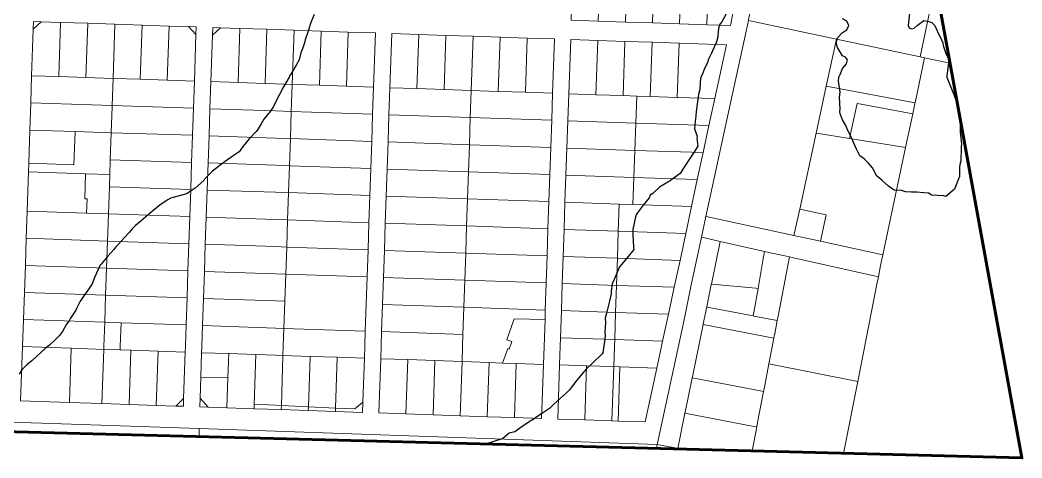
# Model space of a CAD drawing. Header units: inches. Extents: x -47590 to -46630, y -3759365 to -3758308.
# Drawn here: x -47211 to -46630, y -3759365 to -3759111 of the extents above; entities that cross this region are included whole.
import ezdxf

# ---------------------------------------------------------------- set-up
doc = ezdxf.new("R2010")
doc.units = ezdxf.units.IN
doc.header["$MEASUREMENT"] = 0
for name, color, linetype, lineweight, true_color in [('Area_Of_Interest', 7, 'Continuous', 60, 0xffffff), ('Contours_5m', 7, 'Continuous', 30, 0xcccccc), ('Land_Parcels_Zoning', 7, 'Continuous', 0, 0xffffff)]:
    doc.layers.add(name, color=color, linetype=linetype, lineweight=lineweight, true_color=true_color)

msp = doc.modelspace()

# ---------------------------------------------------------------- linework, layer by layer
at = {"layer": 'Area_Of_Interest'}
msp.add_lwpolyline([(-46681.51, -3759081.97), (-46629.91, -3759365.08), (-47550.67, -3759341.26), (-47585.06, -3759271.15), (-47590.35, -3759224.85), (-47586.39, -3759156.05), (-47540.08, -3758625.56), (-47501.72, -3758466.81), (-47471.29, -3758308.06), (-47381.33, -3758329.23), (-46885.24, -3758764.47), (-46789.99, -3758874.27)], close=True, dxfattribs=at)
at = {"layer": 'Contours_5m'}
for points, elevation in [([(-46694.98, -3759104.98), (-46695.69, -3759112.31), (-46695.89, -3759114), (-46695.32, -3759115.32), (-46694, -3759115.92), (-46692.51, -3759115.49), (-46690.76, -3759114), (-46686.85, -3759111.15), (-46684, -3759111.68), (-46682.22, -3759112.22), (-46680.39, -3759114), (-46678.5, -3759118.5), (-46677.38, -3759120.63), (-46675.72, -3759124), (-46675.57, -3759125.57), (-46674, -3759130.21), (-46672.78, -3759132.78), (-46672.48, -3759134), (-46672.48, -3759135.52), (-46673.46, -3759143.46), (-46673.46, -3759144), (-46673.08, -3759144.92), (-46670.7, -3759150.7), (-46669.36, -3759154), (-46668, -3759158), (-46667.33, -3759159.74)], 10), ([(-47040.45, -3759107.55), (-47042.33, -3759112.33), (-47042.98, -3759114), (-47043.22, -3759114.78), (-47044, -3759117.35), (-47045.58, -3759122.42), (-47046.07, -3759124), (-47046.97, -3759126.97), (-47048.09, -3759129.9), (-47049.08, -3759134), (-47050.93, -3759137.08), (-47054, -3759142.2), (-47054.75, -3759143.25), (-47054.98, -3759144), (-47056.28, -3759146.29), (-47058.29, -3759149.71), (-47060.58, -3759154), (-47061.76, -3759156.24), (-47064, -3759160.95), (-47065.23, -3759162.77), (-47066.05, -3759164), (-47069.55, -3759168.45), (-47071.08, -3759171.08), (-47072.91, -3759174), (-47073.36, -3759174.64), (-47074, -3759175.53), (-47078.21, -3759179.79), (-47081.54, -3759184), (-47082.6, -3759185.4), (-47084, -3759187.3), (-47087.96, -3759190.04), (-47093.43, -3759194), (-47093.76, -3759194.24), (-47094, -3759194.41), (-47095.83, -3759195.83), (-47099.46, -3759198.54), (-47104, -3759203.19), (-47104.33, -3759203.67), (-47104.52, -3759204), (-47109.46, -3759208.54), (-47114, -3759211.51), (-47115.9, -3759212.11), (-47123.01, -3759214), (-47123.71, -3759214.29), (-47124, -3759214.4), (-47125.23, -3759215.24), (-47129.79, -3759218.21), (-47134, -3759221.54), (-47135.3, -3759222.7), (-47136.76, -3759224), (-47140.69, -3759227.32), (-47144, -3759230.11), (-47145.96, -3759232.04), (-47147.52, -3759234), (-47150.71, -3759237.29), (-47154, -3759240.87), (-47155.47, -3759242.53), (-47156.56, -3759244), (-47160.1, -3759247.9), (-47164, -3759252.54), (-47164.67, -3759253.33), (-47164.98, -3759254), (-47165.73, -3759255.73), (-47167.79, -3759260.21), (-47169.27, -3759264), (-47171.17, -3759266.83), (-47174, -3759270.87), (-47175.28, -3759272.72), (-47176.17, -3759274), (-47178.23, -3759278.23), (-47178.68, -3759279.32), (-47181.76, -3759284), (-47182.58, -3759285.42), (-47184, -3759287.37), (-47186.31, -3759291.69), (-47188.19, -3759294), (-47191.09, -3759296.92), (-47194, -3759299.59), (-47196.43, -3759301.57), (-47199.09, -3759304), (-47201.63, -3759306.37), (-47204, -3759308.57), (-47207.04, -3759310.96), (-47209.91, -3759314), (-47211.53, -3759316.47)], 15), ([(-46801.23, -3759106.77), (-46804, -3759111.85), (-46804.94, -3759113.06), (-46805.52, -3759114), (-46805.95, -3759115.95), (-46806.44, -3759121.56), (-46807.21, -3759124), (-46809.32, -3759128.68), (-46810, -3759130), (-46811.97, -3759134), (-46812.37, -3759135.63), (-46814, -3759139.04), (-46815.36, -3759142.64), (-46816.16, -3759144), (-46816.63, -3759146.63), (-46816.82, -3759151.18), (-46817.54, -3759154), (-46818.1, -3759158.1), (-46818.24, -3759159.76), (-46818.89, -3759164), (-46819.35, -3759168.65), (-46819.43, -3759169.42), (-46819.87, -3759174), (-46818.24, -3759178.24), (-46818.53, -3759179.47), (-46817.85, -3759184), (-46820.29, -3759187.71), (-46824, -3759193.47), (-46824.21, -3759193.79), (-46824.35, -3759194), (-46825.21, -3759195.21), (-46828.12, -3759199.87), (-46833.81, -3759204), (-46833.94, -3759204.06), (-46834, -3759204.1), (-46834.31, -3759204.31), (-46840.05, -3759207.95), (-46844, -3759211.58), (-46845.52, -3759212.48), (-46846.22, -3759214), (-46849.7, -3759218.3), (-46853, -3759222.99), (-46853.72, -3759224), (-46854, -3759225.04), (-46855.63, -3759232.37), (-46855.65, -3759234), (-46855.53, -3759235.53), (-46855.2, -3759242.79), (-46855.12, -3759244), (-46859.01, -3759248.99), (-46859.14, -3759249.14), (-46863.22, -3759254), (-46863.5, -3759254.5), (-46864, -3759255.44), (-46866.52, -3759261.48), (-46867.57, -3759264), (-46868.2, -3759268.19), (-46868.25, -3759269.75), (-46869.09, -3759274), (-46870.05, -3759277.95), (-46870.93, -3759280.93), (-46871.74, -3759284), (-46871.48, -3759286.52), (-46871.9, -3759291.9), (-46871.57, -3759294), (-46871.85, -3759296.15), (-46872.77, -3759302.77), (-46872.93, -3759304), (-46873.44, -3759304.56), (-46874, -3759305.15), (-46878.49, -3759309.51), (-46883.1, -3759314), (-46883.51, -3759314.48), (-46884, -3759315), (-46888.03, -3759319.98), (-46891.09, -3759324), (-46892.39, -3759325.61), (-46894, -3759327.25), (-46897.58, -3759330.42), (-46901.66, -3759334), (-46902.78, -3759335.22), (-46904, -3759336.41), (-46908.55, -3759339.44), (-46911.23, -3759341.23), (-46914, -3759343.07), (-46914.64, -3759343.36), (-46915.67, -3759344), (-46920.55, -3759347.45), (-46924, -3759349.83), (-46927.28, -3759350.72), (-46931.18, -3759354), (-46933.38, -3759354.62), (-46934, -3759354.8), (-46935.12, -3759355.12), (-46941.01, -3759356.99), (-46941.14, -3759357.03)], 10), ([(-46665.81, -3759168.08), (-46665.69, -3759172.31), (-46665.82, -3759174), (-46665.85, -3759175.85), (-46665.06, -3759182.94), (-46665.08, -3759184), (-46665.25, -3759185.25), (-46665.41, -3759192.59), (-46665.67, -3759194), (-46666.16, -3759196.16), (-46666.23, -3759201.77), (-46667.12, -3759204), (-46669.02, -3759208.99), (-46674, -3759213.22), (-46675.16, -3759212.84), (-46682.45, -3759212.45), (-46684, -3759211.28), (-46686.83, -3759211.17), (-46690.82, -3759210.83), (-46694, -3759210.71), (-46697.41, -3759210.59), (-46699.71, -3759209.71), (-46704, -3759209.63), (-46707.3, -3759207.3), (-46710.96, -3759204), (-46712.55, -3759202.55), (-46714, -3759201.42), (-46716.68, -3759196.69), (-46718.86, -3759194), (-46721.41, -3759191.41), (-46724, -3759189.61), (-46725.84, -3759185.84), (-46726.69, -3759184), (-46728.73, -3759179.27), (-46728.89, -3759178.89), (-46731.22, -3759174), (-46732.08, -3759172.08), (-46734, -3759168.7), (-46735.28, -3759165.28), (-46735.52, -3759164), (-46735.34, -3759162.66), (-46735.72, -3759155.72), (-46735.56, -3759154), (-46735.31, -3759152.69), (-46736.29, -3759146.29), (-46736.04, -3759144), (-46735.45, -3759142.54), (-46734, -3759139.04), (-46731.67, -3759136.32), (-46731.05, -3759134), (-46732.3, -3759132.31), (-46734, -3759131.55), (-46736.87, -3759126.88), (-46737.61, -3759124), (-46736.81, -3759121.19), (-46734, -3759118.02), (-46731.42, -3759116.58), (-46730.24, -3759114), (-46731.53, -3759111.53), (-46734, -3759110.11)], 10)]:
    msp.add_lwpolyline(points, dxfattribs=dict(at, elevation=elevation))
at = {"layer": 'Land_Parcels_Zoning'}
for points in [[(-46705.64, -3759035.77), (-46681.51, -3759081.97), (-46680.11, -3759089.63), (-46688.94, -3759132.23), (-46737.53, -3759121.92), (-46788.61, -3759111.08), (-46788.51, -3759110.48), (-46769.48, -3759022.23)], [(-46874.61, -3759079.97), (-46875.67, -3759111.45), (-46891.42, -3759110.92), (-46890.34, -3759079.44)], [(-46858.87, -3759080.49), (-46859.93, -3759111.99), (-46875.67, -3759111.45), (-46874.61, -3759079.97)], [(-46843.15, -3759081.02), (-46844.22, -3759112.49), (-46859.93, -3759111.99), (-46858.87, -3759080.49)], [(-46827.41, -3759081.54), (-46828.49, -3759113.01), (-46844.22, -3759112.49), (-46843.15, -3759081.02)], [(-46811.68, -3759082.07), (-46812.75, -3759113.54), (-46828.49, -3759113.01), (-46827.41, -3759081.54)], [(-46792.28, -3759082.72), (-46797.54, -3759107.11), (-46799.02, -3759113.99), (-46812.75, -3759113.54), (-46811.68, -3759082.07)], [(-46671.68, -3759135.89), (-46686.39, -3759132.77), (-46688.94, -3759132.23), (-46680.11, -3759089.63)], [(-47203.45, -3759116.15), (-47204.32, -3759143.2), (-47204.81, -3759158.95), (-47205.32, -3759174.7), (-47205.97, -3759193.96), (-47206.18, -3759199.01), (-47206.93, -3759221.84), (-47207.45, -3759237.56), (-47207.95, -3759253.25), (-47208.5, -3759268.98), (-47209.05, -3759284.7), (-47209.58, -3759300.15), (-47209.59, -3759300.43), (-47210.69, -3759331.89), (-47182.41, -3759332.82), (-47163.53, -3759333.49), (-47147.79, -3759334.01), (-47132.04, -3759334.53), (-47120.75, -3759334.91), (-47116.3, -3759335.06), (-47116.15, -3759330.61), (-47115.23, -3759303.6), (-47115.12, -3759300.15), (-47114.7, -3759287.87), (-47114.17, -3759272.13), (-47113.63, -3759256.4), (-47113.1, -3759240.67), (-47112.57, -3759224.94), (-47112.03, -3759209.21), (-47111.5, -3759193.48), (-47110.96, -3759177.75), (-47110.43, -3759162.02), (-47109.91, -3759146.29), (-47108.99, -3759119.28), (-47108.84, -3759114.83), (-47113.29, -3759114.68), (-47124.56, -3759114.31), (-47140.28, -3759113.79), (-47156, -3759113.25), (-47171.76, -3759112.72), (-47187.52, -3759112.21), (-47198.83, -3759111.85), (-47203.3, -3759111.71)], [(-47187.52, -3759112.21), (-47188.58, -3759143.71), (-47204.32, -3759143.2), (-47203.45, -3759116.15), (-47198.83, -3759111.85)], [(-47198.83, -3759111.85), (-47203.45, -3759116.15), (-47203.3, -3759111.71)], [(-46737.53, -3759121.92), (-46743.43, -3759149.28), (-46749.3, -3759176.46), (-46758.82, -3759220.59), (-46762.14, -3759235.97), (-46813.02, -3759224.99), (-46813.24, -3759224.95), (-46799.18, -3759159.96), (-46788.61, -3759111.08)], [(-47171.76, -3759112.72), (-47172.85, -3759144.23), (-47188.58, -3759143.71), (-47187.52, -3759112.21)], [(-47156, -3759113.25), (-47157.11, -3759144.74), (-47172.85, -3759144.23), (-47171.76, -3759112.72)], [(-47140.28, -3759113.79), (-47141.38, -3759145.26), (-47157.11, -3759144.74), (-47156, -3759113.25)], [(-47124.56, -3759114.31), (-47125.64, -3759145.77), (-47141.38, -3759145.26), (-47140.28, -3759113.79)], [(-47113.29, -3759114.68), (-47108.99, -3759119.28), (-47109.91, -3759146.29), (-47125.64, -3759145.77), (-47124.56, -3759114.31)], [(-47108.84, -3759114.83), (-47108.99, -3759119.28), (-47113.29, -3759114.68)], [(-47099.41, -3759119.6), (-47100.34, -3759146.58), (-47100.87, -3759162.32), (-47101.42, -3759178.05), (-47101.96, -3759193.79), (-47102.5, -3759209.53), (-47103.04, -3759225.27), (-47103.59, -3759241.01), (-47104.13, -3759256.74), (-47104.67, -3759272.48), (-47105.22, -3759288.22), (-47105.63, -3759300.15), (-47105.76, -3759303.96), (-47106.24, -3759318.09), (-47106.65, -3759330.4), (-47106.81, -3759335.4), (-47101.83, -3759335.57), (-47091.09, -3759335.93), (-47075.3, -3759336.46), (-47059.57, -3759337), (-47043.83, -3759337.55), (-47028.06, -3759338.08), (-47012.34, -3759338.62), (-47012.15, -3759332.72), (-47011.31, -3759307.15), (-47011.07, -3759300.15), (-47010.78, -3759291.42), (-47009.71, -3759259.95), (-47009.18, -3759244.22), (-47008.65, -3759228.49), (-47008.12, -3759212.75), (-47007.58, -3759197.02), (-47007.06, -3759181.29), (-47006.53, -3759165.56), (-47006, -3759149.83), (-47004.93, -3759118.36), (-47020.66, -3759117.83), (-47036.4, -3759117.3), (-47052.13, -3759116.77), (-47062.85, -3759116.41), (-47067.87, -3759116.24), (-47083.6, -3759115.71), (-47094.7, -3759115.34), (-47099.25, -3759115.19)], [(-47083.6, -3759115.71), (-47084.61, -3759147.12), (-47100.34, -3759146.58), (-47099.41, -3759119.6), (-47094.7, -3759115.34)], [(-47094.7, -3759115.34), (-47099.41, -3759119.6), (-47099.25, -3759115.19)], [(-47067.87, -3759116.24), (-47068.88, -3759147.66), (-47084.61, -3759147.12), (-47083.6, -3759115.71)], [(-47052.13, -3759116.77), (-47053.15, -3759148.2), (-47062.85, -3759147.87), (-47068.88, -3759147.66), (-47067.87, -3759116.24), (-47062.85, -3759116.41)], [(-47036.4, -3759117.3), (-47037.42, -3759148.75), (-47053.15, -3759148.2), (-47052.13, -3759116.77)], [(-47020.66, -3759117.83), (-47021.69, -3759149.29), (-47037.42, -3759148.75), (-47036.4, -3759117.3)], [(-47006, -3759149.83), (-47021.69, -3759149.29), (-47020.66, -3759117.83), (-47004.93, -3759118.36)], [(-46996.55, -3759150.15), (-46997.08, -3759165.88), (-46997.61, -3759181.61), (-46998.13, -3759197.34), (-46998.66, -3759213.07), (-46999.19, -3759228.8), (-46999.72, -3759244.54), (-47000.25, -3759260.27), (-47000.78, -3759276), (-47001.31, -3759291.73), (-47001.6, -3759300.15), (-47001.85, -3759307.46), (-47002.91, -3759338.93), (-46987.18, -3759339.48), (-46971.46, -3759340.01), (-46955.73, -3759340.55), (-46940, -3759341.1), (-46924.28, -3759341.63), (-46908.55, -3759342.18), (-46907.37, -3759310.81), (-46906.53, -3759284.62), (-46906.41, -3759279.21), (-46905.88, -3759263.48), (-46905.35, -3759247.74), (-46904.82, -3759232.01), (-46904.29, -3759216.27), (-46903.75, -3759200.54), (-46903.22, -3759184.8), (-46902.68, -3759169.07), (-46902.15, -3759153.33), (-46901.08, -3759121.85), (-46916.81, -3759121.32), (-46932.55, -3759120.79), (-46948.28, -3759120.26), (-46964.02, -3759119.73), (-46979.75, -3759119.2), (-46995.48, -3759118.68)], [(-46979.75, -3759119.2), (-46980.81, -3759150.68), (-46996.55, -3759150.15), (-46995.48, -3759118.68)], [(-46964.02, -3759119.73), (-46965.08, -3759151.21), (-46980.81, -3759150.68), (-46979.75, -3759119.2)], [(-46948.28, -3759120.26), (-46949.35, -3759151.74), (-46965.08, -3759151.21), (-46964.02, -3759119.73)], [(-46932.55, -3759120.79), (-46933.62, -3759152.27), (-46949.35, -3759151.74), (-46948.28, -3759120.26)], [(-46916.81, -3759121.32), (-46917.88, -3759152.8), (-46933.62, -3759152.27), (-46932.55, -3759120.79)], [(-46902.15, -3759153.33), (-46917.88, -3759152.8), (-46916.81, -3759121.32), (-46901.08, -3759121.85)], [(-46892.75, -3759153.67), (-46893.31, -3759169.42), (-46893.86, -3759185.16), (-46894.42, -3759200.91), (-46894.96, -3759216.64), (-46895.5, -3759232.36), (-46896.03, -3759248.07), (-46896.54, -3759263.81), (-46897.07, -3759279.55), (-46897.61, -3759295.3), (-46897.77, -3759300.15), (-46898.13, -3759311.01), (-46899.11, -3759342.5), (-46883.44, -3759343), (-46867.7, -3759343.53), (-46864.12, -3759343.65), (-46848.46, -3759344.17), (-46841.73, -3759312.9), (-46838.99, -3759300.15), (-46838.37, -3759297.28), (-46835, -3759281.61), (-46831.65, -3759266), (-46828.24, -3759250.45), (-46824.87, -3759234.67), (-46821.65, -3759219), (-46818.25, -3759203.36), (-46814.87, -3759187.83), (-46811.45, -3759172.12), (-46808.04, -3759156.44), (-46801.25, -3759125.21), (-46828.7, -3759124.29), (-46844.43, -3759123.76), (-46860.17, -3759123.23), (-46875.9, -3759122.7), (-46891.64, -3759122.17)], [(-46875.9, -3759122.7), (-46877.01, -3759154.19), (-46892.75, -3759153.67), (-46891.64, -3759122.17)], [(-46860.17, -3759123.23), (-46861.28, -3759154.7), (-46877.01, -3759154.19), (-46875.9, -3759122.7)], [(-46844.43, -3759123.76), (-46845.53, -3759155.21), (-46853.31, -3759154.96), (-46861.28, -3759154.7), (-46860.17, -3759123.23)], [(-46688.94, -3759132.23), (-46686.39, -3759132.77), (-46691.93, -3759158.9), (-46743.43, -3759149.28), (-46737.53, -3759121.92)], [(-46828.7, -3759124.29), (-46829.8, -3759155.73), (-46845.53, -3759155.21), (-46844.43, -3759123.76)], [(-46808.04, -3759156.44), (-46829.8, -3759155.73), (-46828.7, -3759124.29), (-46801.25, -3759125.21)], [(-46671.68, -3759135.89), (-46629.91, -3759365.08), (-46733.38, -3759362.4), (-46725.13, -3759320.61), (-46713.82, -3759263.22), (-46713.17, -3759259.95), (-46711.88, -3759253.43), (-46710.63, -3759247.09), (-46697.43, -3759184.82), (-46693.3, -3759165.37), (-46692.04, -3759159.39), (-46692, -3759159.23), (-46691.93, -3759158.9), (-46686.39, -3759132.77)], [(-47188.58, -3759143.71), (-47172.85, -3759144.23), (-47157.11, -3759144.74), (-47157.63, -3759160.5), (-47204.81, -3759158.95), (-47204.32, -3759143.2)], [(-47141.38, -3759145.26), (-47125.64, -3759145.77), (-47109.91, -3759146.29), (-47110.43, -3759162.02), (-47157.63, -3759160.5), (-47157.11, -3759144.74)], [(-47084.61, -3759147.12), (-47068.88, -3759147.66), (-47062.85, -3759147.87), (-47053.15, -3759148.2), (-47053.69, -3759163.94), (-47062.85, -3759163.62), (-47100.87, -3759162.32), (-47100.34, -3759146.58)], [(-47037.42, -3759148.75), (-47021.69, -3759149.29), (-47006, -3759149.83), (-47006.53, -3759165.56), (-47053.69, -3759163.94), (-47053.15, -3759148.2)], [(-46980.81, -3759150.68), (-46965.08, -3759151.21), (-46949.35, -3759151.74), (-46949.88, -3759167.47), (-46997.08, -3759165.88), (-46996.55, -3759150.15)], [(-46933.62, -3759152.27), (-46917.88, -3759152.8), (-46902.15, -3759153.33), (-46902.68, -3759169.07), (-46949.88, -3759167.47), (-46949.35, -3759151.74)], [(-46691.93, -3759158.9), (-46692, -3759159.23), (-46692.04, -3759159.39), (-46693.3, -3759165.37), (-46725.33, -3759159.36), (-46725.47, -3759159.29), (-46729.91, -3759179.58), (-46749.09, -3759176.49), (-46749.3, -3759176.46), (-46743.43, -3759149.28)], [(-46877.01, -3759154.19), (-46861.28, -3759154.7), (-46853.31, -3759154.96), (-46853.89, -3759170.73), (-46893.31, -3759169.42), (-46892.75, -3759153.67)], [(-46845.53, -3759155.21), (-46829.8, -3759155.73), (-46808.04, -3759156.44), (-46811.45, -3759172.12), (-46853.89, -3759170.73), (-46853.31, -3759154.96)], [(-47157.63, -3759160.5), (-47157.68, -3759161.03), (-47158.15, -3759176.26), (-47179.14, -3759175.57), (-47205.32, -3759174.7), (-47204.81, -3759158.95)], [(-47110.43, -3759162.02), (-47110.96, -3759177.75), (-47158.15, -3759176.26), (-47157.68, -3759161.03), (-47157.63, -3759160.5)], [(-47053.69, -3759163.94), (-47054.22, -3759179.67), (-47062.84, -3759179.38), (-47101.42, -3759178.05), (-47100.87, -3759162.32), (-47062.85, -3759163.62)], [(-47006.53, -3759165.56), (-47007.06, -3759181.29), (-47054.22, -3759179.67), (-47053.69, -3759163.94)], [(-46693.3, -3759165.37), (-46697.43, -3759184.82), (-46729.75, -3759179.61), (-46729.91, -3759179.58), (-46725.47, -3759159.29), (-46725.33, -3759159.36)], [(-46949.88, -3759167.47), (-46950.41, -3759183.21), (-46997.61, -3759181.61), (-46997.08, -3759165.88)], [(-46902.68, -3759169.07), (-46903.22, -3759184.8), (-46950.41, -3759183.21), (-46949.88, -3759167.47)], [(-46853.89, -3759170.73), (-46854.48, -3759186.49), (-46893.86, -3759185.16), (-46893.31, -3759169.42)], [(-47158.15, -3759176.26), (-47158.69, -3759191.96), (-47158.98, -3759200.58), (-47172.97, -3759200.12), (-47206.18, -3759199.01), (-47205.97, -3759193.96), (-47179.79, -3759194.83), (-47179.14, -3759175.57)], [(-47179.14, -3759175.57), (-47179.79, -3759194.83), (-47205.97, -3759193.96), (-47205.32, -3759174.7)], [(-47179.14, -3759175.57), (-47179.79, -3759194.83), (-47205.97, -3759193.96), (-47205.32, -3759174.7)], [(-46811.45, -3759172.12), (-46814.87, -3759187.83), (-46854.48, -3759186.49), (-46853.89, -3759170.73)], [(-47110.96, -3759177.75), (-47111.5, -3759193.48), (-47158.69, -3759191.96), (-47158.15, -3759176.26)], [(-47054.22, -3759179.67), (-47054.76, -3759195.41), (-47062.84, -3759195.13), (-47101.96, -3759193.79), (-47101.42, -3759178.05), (-47062.84, -3759179.38)], [(-47007.06, -3759181.29), (-47007.58, -3759197.02), (-47054.76, -3759195.41), (-47054.22, -3759179.67)], [(-46950.41, -3759183.21), (-46950.95, -3759198.94), (-46998.13, -3759197.34), (-46997.61, -3759181.61)], [(-46729.91, -3759179.58), (-46729.75, -3759179.61), (-46697.43, -3759184.82), (-46710.63, -3759247.09), (-46746.77, -3759239.29), (-46743.44, -3759223.91), (-46758.82, -3759220.59), (-46749.3, -3759176.46), (-46749.09, -3759176.49)], [(-46903.22, -3759184.8), (-46903.75, -3759200.54), (-46950.95, -3759198.94), (-46950.41, -3759183.21)], [(-46854.48, -3759186.49), (-46855.06, -3759202.26), (-46894.42, -3759200.91), (-46893.86, -3759185.16)], [(-46814.87, -3759187.83), (-46818.25, -3759203.36), (-46855.06, -3759202.26), (-46854.48, -3759186.49)], [(-47111.5, -3759193.48), (-47112.03, -3759209.21), (-47159.22, -3759207.69), (-47158.98, -3759200.58), (-47158.69, -3759191.96)], [(-47172.97, -3759200.12), (-47173.47, -3759214.65), (-47172.02, -3759214.73), (-47172.45, -3759222.95), (-47206.93, -3759221.84), (-47206.18, -3759199.01)], [(-47054.76, -3759195.41), (-47055.29, -3759210.95), (-47062.84, -3759210.72), (-47102.5, -3759209.53), (-47101.96, -3759193.79), (-47062.84, -3759195.13)], [(-47007.58, -3759197.02), (-47008.12, -3759212.75), (-47055.29, -3759210.95), (-47054.76, -3759195.41)], [(-46950.95, -3759198.94), (-46951.48, -3759214.68), (-46998.66, -3759213.07), (-46998.13, -3759197.34)], [(-46903.75, -3759200.54), (-46904.29, -3759216.27), (-46951.48, -3759214.68), (-46950.95, -3759198.94)], [(-47158.98, -3759200.58), (-47159.22, -3759207.69), (-47159.76, -3759223.36), (-47172.45, -3759222.95), (-47172.02, -3759214.73), (-47173.47, -3759214.65), (-47172.97, -3759200.12)], [(-46855.06, -3759202.26), (-46855.63, -3759217.93), (-46863.5, -3759217.67), (-46894.96, -3759216.64), (-46894.42, -3759200.91)], [(-46818.25, -3759203.36), (-46821.65, -3759219), (-46855.63, -3759217.93), (-46855.06, -3759202.26)], [(-47112.03, -3759209.21), (-47112.57, -3759224.94), (-47159.76, -3759223.36), (-47159.22, -3759207.69)], [(-47055.29, -3759210.95), (-47055.3, -3759211.14), (-47055.84, -3759226.88), (-47062.84, -3759226.64), (-47103.04, -3759225.27), (-47102.5, -3759209.53), (-47062.84, -3759210.72)], [(-47008.12, -3759212.75), (-47008.65, -3759228.49), (-47055.84, -3759226.88), (-47055.3, -3759211.14), (-47055.29, -3759210.95)], [(-46951.48, -3759214.68), (-46952, -3759230.41), (-46999.19, -3759228.8), (-46998.66, -3759213.07)], [(-46904.29, -3759216.27), (-46904.82, -3759232.01), (-46952, -3759230.41), (-46951.48, -3759214.68)], [(-47172.45, -3759222.95), (-47159.76, -3759223.36), (-47160.3, -3759239.14), (-47207.45, -3759237.56), (-47206.93, -3759221.84)], [(-46863.5, -3759217.67), (-46864.02, -3759233.4), (-46895.5, -3759232.36), (-46894.96, -3759216.64)], [(-46855.63, -3759217.93), (-46821.65, -3759219), (-46824.87, -3759234.67), (-46864.02, -3759233.4), (-46863.5, -3759217.67)], [(-46746.77, -3759239.29), (-46762.14, -3759235.97), (-46758.82, -3759220.59), (-46743.44, -3759223.91)], [(-47112.57, -3759224.94), (-47113.1, -3759240.67), (-47160.3, -3759239.14), (-47159.76, -3759223.36)], [(-47055.84, -3759226.88), (-47056.38, -3759242.61), (-47062.84, -3759242.39), (-47103.59, -3759241.01), (-47103.04, -3759225.27), (-47062.84, -3759226.64)], [(-47008.65, -3759228.49), (-47009.18, -3759244.22), (-47056.38, -3759242.61), (-47055.84, -3759226.88)], [(-46762.14, -3759235.97), (-46746.77, -3759239.29), (-46710.63, -3759247.09), (-46711.88, -3759253.43), (-46713.17, -3759259.95), (-46762.46, -3759248.89), (-46764.75, -3759248.37), (-46777.41, -3759245.53), (-46779.19, -3759245.13), (-46803.18, -3759239.74), (-46804.99, -3759239.34), (-46815.59, -3759236.96), (-46815.82, -3759236.91), (-46813.24, -3759224.95), (-46813.02, -3759224.99)], [(-46952, -3759230.41), (-46952.53, -3759246.14), (-46999.72, -3759244.54), (-46999.19, -3759228.8)], [(-46904.82, -3759232.01), (-46905.35, -3759247.74), (-46952.53, -3759246.14), (-46952, -3759230.41)], [(-46864.02, -3759233.4), (-46864.55, -3759249.14), (-46896.03, -3759248.07), (-46895.5, -3759232.36)], [(-46824.87, -3759234.67), (-46828.24, -3759250.45), (-46864.55, -3759249.14), (-46864.02, -3759233.4)], [(-47160.3, -3759239.14), (-47160.84, -3759254.86), (-47207.95, -3759253.25), (-47207.45, -3759237.56)], [(-47113.1, -3759240.67), (-47113.63, -3759256.4), (-47160.84, -3759254.86), (-47160.3, -3759239.14)], [(-46825.39, -3759339.09), (-46829.57, -3759359.53), (-46829.71, -3759359.47), (-46832.31, -3759359.07), (-46841.43, -3759357.3), (-46841.54, -3759357.28), (-46841.52, -3759357.18), (-46841.37, -3759356.48), (-46825.89, -3759284.95), (-46823.92, -3759275.24), (-46821.73, -3759264.52), (-46817.21, -3759243.35), (-46815.82, -3759236.91), (-46815.59, -3759236.96), (-46804.99, -3759239.34), (-46810.06, -3759264.15), (-46810.1, -3759264.31), (-46812.78, -3759277.42), (-46814.75, -3759287.12), (-46814.8, -3759287.33), (-46814.86, -3759287.59), (-46821.08, -3759317.99), (-46821.18, -3759318.5), (-46825.28, -3759338.55)], [(-46779.19, -3759245.13), (-46780.14, -3759250.48), (-46783.01, -3759266.72), (-46784.33, -3759266.59), (-46810.06, -3759264.15), (-46804.99, -3759239.34), (-46803.18, -3759239.74)], [(-47056.38, -3759242.61), (-47056.92, -3759258.35), (-47062.84, -3759258.15), (-47104.13, -3759256.74), (-47103.59, -3759241.01), (-47062.84, -3759242.39)], [(-47009.18, -3759244.22), (-47009.71, -3759259.95), (-47056.92, -3759258.35), (-47056.38, -3759242.61)], [(-46952.53, -3759246.14), (-46953.07, -3759261.88), (-47000.25, -3759260.27), (-46999.72, -3759244.54)], [(-46771.34, -3759282.69), (-46771.85, -3759285.32), (-46785.44, -3759282.69), (-46785.82, -3759282.62), (-46785.48, -3759280.69), (-46783.01, -3759266.72), (-46780.14, -3759250.48), (-46779.19, -3759245.13), (-46777.41, -3759245.53), (-46764.75, -3759248.37), (-46765.69, -3759253.25)], [(-46905.35, -3759247.74), (-46905.88, -3759263.48), (-46953.07, -3759261.88), (-46952.53, -3759246.14)], [(-46864.55, -3759249.14), (-46865.08, -3759264.87), (-46896.54, -3759263.81), (-46896.03, -3759248.07)], [(-46828.24, -3759250.45), (-46831.65, -3759266), (-46865.08, -3759264.87), (-46864.55, -3759249.14)], [(-46713.17, -3759259.95), (-46713.82, -3759263.22), (-46725.13, -3759320.61), (-46776.68, -3759310.44), (-46773.8, -3759295.49), (-46773.36, -3759293.21), (-46773.32, -3759293), (-46771.85, -3759285.32), (-46771.34, -3759282.69), (-46765.69, -3759253.25), (-46764.75, -3759248.37), (-46762.46, -3759248.89)], [(-47160.84, -3759254.86), (-47161.38, -3759270.59), (-47208.5, -3759268.98), (-47207.95, -3759253.25)], [(-47113.63, -3759256.4), (-47114.17, -3759272.13), (-47161.38, -3759270.59), (-47160.84, -3759254.86)], [(-47056.92, -3759258.35), (-47057.46, -3759274.08), (-47062.84, -3759273.9), (-47104.67, -3759272.48), (-47104.13, -3759256.74), (-47062.84, -3759258.15)], [(-47009.71, -3759259.95), (-47010.78, -3759291.42), (-47058, -3759289.82), (-47057.46, -3759274.08), (-47056.92, -3759258.35)], [(-46953.07, -3759261.88), (-46953.6, -3759277.61), (-47000.78, -3759276), (-47000.25, -3759260.27)], [(-46905.88, -3759263.48), (-46906.41, -3759279.21), (-46953.6, -3759277.61), (-46953.07, -3759261.88)], [(-46865.08, -3759264.87), (-46865.59, -3759280.62), (-46897.07, -3759279.55), (-46896.54, -3759263.81)], [(-46831.65, -3759266), (-46835, -3759281.61), (-46865.59, -3759280.62), (-46865.08, -3759264.87)], [(-46783.01, -3759266.72), (-46785.48, -3759280.69), (-46785.82, -3759282.62), (-46812.4, -3759277.49), (-46812.78, -3759277.42), (-46810.1, -3759264.31), (-46810.06, -3759264.15), (-46784.33, -3759266.59)], [(-47161.38, -3759270.59), (-47161.92, -3759286.31), (-47209.05, -3759284.7), (-47208.5, -3759268.98)], [(-47114.17, -3759272.13), (-47114.7, -3759287.87), (-47152.47, -3759286.62), (-47161.92, -3759286.31), (-47161.38, -3759270.59)], [(-47057.46, -3759274.08), (-47058, -3759289.82), (-47062.84, -3759289.65), (-47105.22, -3759288.22), (-47104.67, -3759272.48), (-47062.84, -3759273.9)], [(-46953.6, -3759277.61), (-46954.13, -3759293.34), (-47001.31, -3759291.73), (-47000.78, -3759276)], [(-46906.41, -3759279.21), (-46906.53, -3759284.62), (-46924.45, -3759284.23), (-46928.75, -3759296.43), (-46925.8, -3759297.48), (-46927.34, -3759301.82), (-46928.15, -3759301.54), (-46931.12, -3759309.98), (-46938.94, -3759309.62), (-46954.66, -3759309.08), (-46954.36, -3759300.15), (-46954.13, -3759293.34), (-46953.6, -3759277.61)], [(-46865.59, -3759280.62), (-46866.11, -3759296.34), (-46897.61, -3759295.3), (-46897.07, -3759279.55)], [(-46785.82, -3759282.62), (-46785.44, -3759282.69), (-46771.85, -3759285.32), (-46773.32, -3759293), (-46773.36, -3759293.21), (-46773.8, -3759295.49), (-46814.86, -3759287.59), (-46814.8, -3759287.33), (-46814.75, -3759287.12), (-46812.78, -3759277.42), (-46812.4, -3759277.49)], [(-47161.92, -3759286.31), (-47162.39, -3759300.15), (-47162.45, -3759302.03), (-47181.34, -3759301.33), (-47209.59, -3759300.43), (-47209.58, -3759300.15), (-47209.05, -3759284.7)], [(-46906.53, -3759284.62), (-46907.37, -3759310.81), (-46923.22, -3759310.25), (-46931.12, -3759309.98), (-46928.15, -3759301.54), (-46927.34, -3759301.82), (-46925.8, -3759297.48), (-46928.75, -3759296.43), (-46924.45, -3759284.23)], [(-46835, -3759281.61), (-46838.37, -3759297.28), (-46866.11, -3759296.34), (-46865.59, -3759280.62)], [(-47152.47, -3759286.62), (-47152.93, -3759300.15), (-47153, -3759302.35), (-47162.45, -3759302.03), (-47162.39, -3759300.15), (-47161.92, -3759286.31)], [(-47114.7, -3759287.87), (-47115.12, -3759300.15), (-47115.23, -3759303.6), (-47130.97, -3759303.07), (-47146.71, -3759302.55), (-47153, -3759302.35), (-47152.93, -3759300.15), (-47152.47, -3759286.62)], [(-47058, -3759289.82), (-47058.35, -3759300.15), (-47058.54, -3759305.55), (-47062.84, -3759305.4), (-47074.29, -3759305.02), (-47090.02, -3759304.49), (-47105.76, -3759303.96), (-47105.63, -3759300.15), (-47105.22, -3759288.22), (-47062.84, -3759289.65)], [(-47010.78, -3759291.42), (-47011.07, -3759300.15), (-47011.31, -3759307.15), (-47027.03, -3759306.61), (-47042.78, -3759306.08), (-47058.54, -3759305.55), (-47058.35, -3759300.15), (-47058, -3759289.82)], [(-46954.13, -3759293.34), (-46954.36, -3759300.15), (-46954.66, -3759309.08), (-46970.39, -3759308.54), (-46986.12, -3759308), (-47001.85, -3759307.46), (-47001.6, -3759300.15), (-47001.31, -3759291.73)], [(-46773.8, -3759295.49), (-46776.68, -3759310.44), (-46779.27, -3759323.92), (-46779.76, -3759326.49), (-46781.48, -3759326.16), (-46821.18, -3759318.5), (-46821.08, -3759317.99), (-46814.86, -3759287.59)], [(-46866.11, -3759296.34), (-46866.24, -3759300.15), (-46866.64, -3759312.06), (-46882.39, -3759311.53), (-46898.13, -3759311.01), (-46897.77, -3759300.15), (-46897.61, -3759295.3)], [(-46838.37, -3759297.28), (-46838.99, -3759300.15), (-46841.73, -3759312.9), (-46863.06, -3759312.18), (-46866.64, -3759312.06), (-46866.24, -3759300.15), (-46866.11, -3759296.34)], [(-47181.34, -3759301.33), (-47182.41, -3759332.82), (-47210.69, -3759331.89), (-47209.59, -3759300.43)], [(-47162.45, -3759302.03), (-47163.53, -3759333.49), (-47182.41, -3759332.82), (-47181.34, -3759301.33)], [(-47153, -3759302.35), (-47146.71, -3759302.55), (-47147.79, -3759334.01), (-47163.53, -3759333.49), (-47162.45, -3759302.03)], [(-47130.97, -3759303.07), (-47132.04, -3759334.53), (-47147.79, -3759334.01), (-47146.71, -3759302.55)], [(-47115.23, -3759303.6), (-47116.15, -3759330.61), (-47120.75, -3759334.91), (-47132.04, -3759334.53), (-47130.97, -3759303.07)], [(-47090.02, -3759304.49), (-47090.49, -3759318.42), (-47106.24, -3759318.09), (-47105.76, -3759303.96)], [(-47074.29, -3759305.02), (-47075.21, -3759333.8), (-47075.3, -3759336.46), (-47091.09, -3759335.93), (-47090.49, -3759318.42), (-47090.02, -3759304.49)], [(-47058.54, -3759305.55), (-47059.47, -3759334.58), (-47062.84, -3759334.42), (-47075.21, -3759333.8), (-47074.29, -3759305.02), (-47062.84, -3759305.4)], [(-47042.78, -3759306.08), (-47043.75, -3759335.36), (-47059.47, -3759334.58), (-47058.54, -3759305.55)], [(-47027.03, -3759306.61), (-47028, -3759336.14), (-47043.75, -3759335.36), (-47042.78, -3759306.08)], [(-47011.31, -3759307.15), (-47012.15, -3759332.72), (-47016.94, -3759336.61), (-47028, -3759336.14), (-47027.03, -3759306.61)], [(-46986.12, -3759308), (-46987.18, -3759339.48), (-47002.91, -3759338.93), (-47001.85, -3759307.46)], [(-46970.39, -3759308.54), (-46971.46, -3759340.01), (-46987.18, -3759339.48), (-46986.12, -3759308)], [(-46954.66, -3759309.08), (-46955.73, -3759340.55), (-46971.46, -3759340.01), (-46970.39, -3759308.54)], [(-46938.94, -3759309.62), (-46940, -3759341.1), (-46955.73, -3759340.55), (-46954.66, -3759309.08)], [(-46931.12, -3759309.98), (-46923.22, -3759310.25), (-46924.28, -3759341.63), (-46940, -3759341.1), (-46938.94, -3759309.62)], [(-46907.37, -3759310.81), (-46908.55, -3759342.18), (-46924.28, -3759341.63), (-46923.22, -3759310.25)], [(-46882.39, -3759311.53), (-46883.44, -3759343), (-46899.11, -3759342.5), (-46898.13, -3759311.01)], [(-46866.64, -3759312.06), (-46867.7, -3759343.53), (-46883.44, -3759343), (-46882.39, -3759311.53)], [(-46863.06, -3759312.18), (-46864.12, -3759343.65), (-46867.7, -3759343.53), (-46883.44, -3759343), (-46882.39, -3759311.53), (-46866.64, -3759312.06)], [(-46863.06, -3759312.18), (-46864.12, -3759343.65), (-46867.7, -3759343.53), (-46866.64, -3759312.06)], [(-46841.73, -3759312.9), (-46848.46, -3759344.17), (-46864.12, -3759343.65), (-46863.06, -3759312.18)], [(-46725.13, -3759320.61), (-46733.38, -3759362.4), (-46786.4, -3759361.03), (-46783.72, -3759347.07), (-46783.23, -3759344.53), (-46779.76, -3759326.49), (-46779.27, -3759323.92), (-46776.68, -3759310.44)], [(-47090.49, -3759318.42), (-47091.09, -3759335.93), (-47101.83, -3759335.57), (-47106.65, -3759330.4), (-47106.24, -3759318.09)], [(-46779.76, -3759326.49), (-46783.23, -3759344.53), (-46783.72, -3759347.07), (-46786.49, -3759346.54), (-46825.39, -3759339.09), (-46825.28, -3759338.55), (-46821.18, -3759318.5), (-46781.48, -3759326.16)], [(-47116.15, -3759330.61), (-47116.3, -3759335.06), (-47120.75, -3759334.91)], [(-47101.83, -3759335.57), (-47106.81, -3759335.4), (-47106.65, -3759330.4)], [(-47028.06, -3759338.08), (-47028, -3759336.14), (-47016.94, -3759336.61), (-47012.15, -3759332.72), (-47012.34, -3759338.62)], [(-47059.47, -3759334.58), (-47059.57, -3759337), (-47075.3, -3759336.46), (-47075.21, -3759333.8), (-47062.84, -3759334.42)], [(-47043.75, -3759335.36), (-47043.83, -3759337.55), (-47059.57, -3759337), (-47059.47, -3759334.58)], [(-47028, -3759336.14), (-47028.06, -3759338.08), (-47043.83, -3759337.55), (-47043.75, -3759335.36)], [(-47107.12, -3759348.05), (-47107.04, -3759352.74), (-47235.81, -3759349.41), (-47235.62, -3759343.69), (-47198.32, -3759344.81)], [(-46783.72, -3759347.07), (-46786.4, -3759361.03), (-46827.32, -3759359.97), (-46829.57, -3759359.53), (-46825.39, -3759339.09), (-46786.49, -3759346.54)], [(-46841.54, -3759357.28), (-46841.68, -3759358.01), (-46841.94, -3759359.38), (-46841.98, -3759359.59), (-47107.04, -3759352.74), (-47107.12, -3759348.05)], [(-46832.31, -3759359.07), (-46829.73, -3759359.57), (-46827.69, -3759359.96), (-46841.98, -3759359.59), (-46841.94, -3759359.38), (-46841.68, -3759358.01), (-46841.54, -3759357.28), (-46841.43, -3759357.3)], [(-46832.31, -3759359.07), (-46829.73, -3759359.57), (-46827.69, -3759359.96), (-46841.98, -3759359.59), (-46841.94, -3759359.38), (-46841.68, -3759358.01), (-46841.54, -3759357.28), (-46841.43, -3759357.3)]]:
    msp.add_lwpolyline(points, close=True, dxfattribs=at)
for points in [[(-46890.34, -3759079.44), (-46891.42, -3759110.92), (-46875.67, -3759111.45), (-46859.93, -3759111.99), (-46844.22, -3759112.49), (-46828.49, -3759113.01), (-46812.75, -3759113.54), (-46799.02, -3759113.99), (-46797.54, -3759107.11)], [(-46788.51, -3759110.48), (-46788.61, -3759111.08), (-46799.18, -3759159.96), (-46813.24, -3759224.95), (-46815.82, -3759236.91), (-46817.21, -3759243.35), (-46821.73, -3759264.52), (-46823.92, -3759275.24), (-46825.89, -3759284.95), (-46841.37, -3759356.48), (-46841.52, -3759357.18), (-46841.54, -3759357.28), (-47107.12, -3759348.05), (-47198.32, -3759344.81), (-47235.62, -3759343.69)]]:
    msp.add_lwpolyline(points, dxfattribs=at)

doc.saveas('drawing.dxf')
